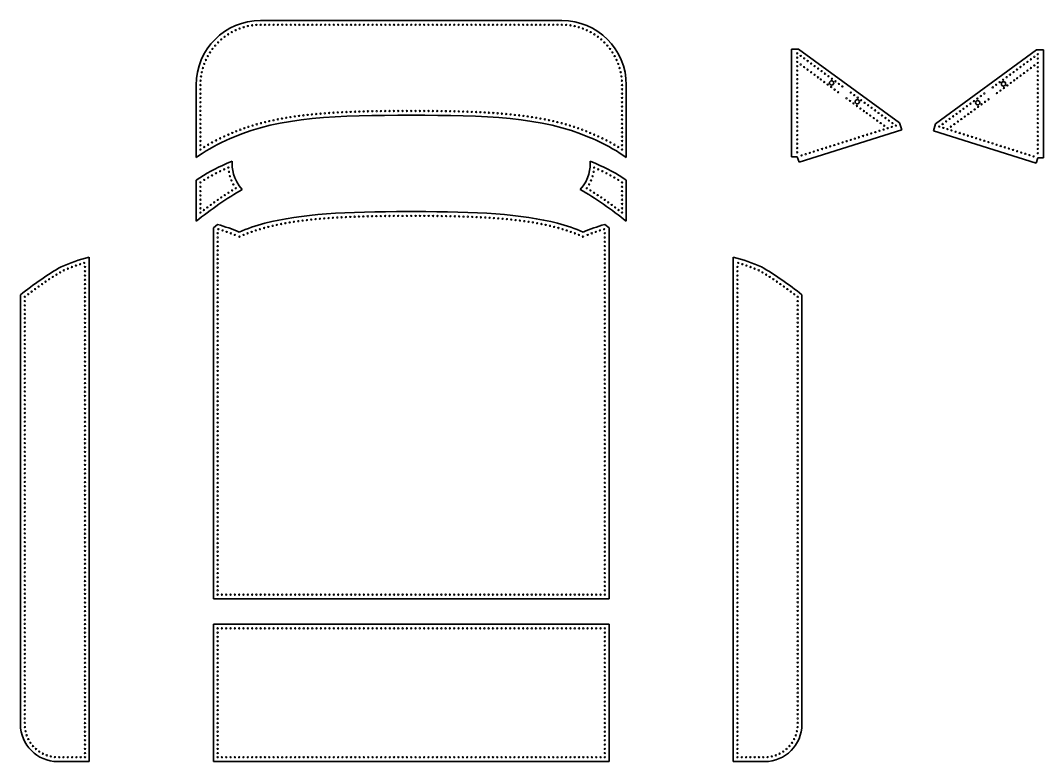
# Model space of a CAD drawing. Header units: millimetres. Extents: x -393 to 1364, y -261 to 861.
# Drawn here: x -350 to 363, y 344 to 861 of the extents above; entities that cross this region are included whole.
import ezdxf

# ---------------------------------------------------------------- set-up
doc = ezdxf.new("R2010")
doc.units = ezdxf.units.MM
doc.header["$MEASUREMENT"] = 0
doc.layers.add('Layer 1', color=7, linetype='Continuous', lineweight=0)

msp = doc.modelspace()

# ---------------------------------------------------------------- hatches: boundary and pattern name
at = {"layer": 'Layer 1', "true_color": 0x2e3192, "transparency": 33554687}
h = msp.add_hatch(color=177, dxfattribs=at)
h.dxf.hatch_style = 2
edge = h.paths.add_edge_path()
edge.add_arc((191.37, 837.85), 0.5, 0, 360)
h = msp.add_hatch(color=177, dxfattribs=at)
h.dxf.hatch_style = 2
edge = h.paths.add_edge_path()
edge.add_arc((359.13, 837.2), 0.5, 0, 360)
h = msp.add_hatch(color=177, dxfattribs=at)
h.dxf.hatch_style = 2
edge = h.paths.add_edge_path()
edge.add_arc((260.15, 787.47), 0.5, 0, 360)
h = msp.add_hatch(color=177, dxfattribs=at)
h.dxf.hatch_style = 2
edge = h.paths.add_edge_path()
edge.add_arc((290.36, 786.81), 0.5, 0, 360)
at = {"layer": 'Layer 1', "true_color": 0x00aeef, "transparency": 33554687}
h = msp.add_hatch(color=140, dxfattribs=at)
h.dxf.hatch_style = 2
edge = h.paths.add_edge_path()
edge.add_arc((-205.35, 781.17), 0.5, 0, 360)
h = msp.add_hatch(color=140, dxfattribs=at)
h.dxf.hatch_style = 2
edge = h.paths.add_edge_path()
edge.add_arc((49.73, 781.17), 0.5, 0, 360)
at = {"layer": 'Layer 1', "true_color": 0x00a651, "transparency": 33554687}
h = msp.add_hatch(color=114, dxfattribs=at)
h.dxf.hatch_style = 2
edge = h.paths.add_edge_path()
edge.add_arc((-224.8, 770.77), 0.5, 0, 360)
h = msp.add_hatch(color=114, dxfattribs=at)
h.dxf.hatch_style = 2
edge = h.paths.add_edge_path()
edge.add_arc((69.18, 770.77), 0.5, 0, 360)
at = {"layer": 'Layer 1', "true_color": 0xed1c24, "transparency": 33554687}
h = msp.add_hatch(color=240, dxfattribs=at)
h.dxf.hatch_style = 2
edge = h.paths.add_edge_path()
edge.add_arc((191.37, 768.85), 0.5, 0, 360)
h = msp.add_hatch(color=240, dxfattribs=at)
h.dxf.hatch_style = 2
edge = h.paths.add_edge_path()
edge.add_arc((194.36, 766.65), 0.5, 0, 360)
h = msp.add_hatch(color=240, dxfattribs=at)
h.dxf.hatch_style = 2
edge = h.paths.add_edge_path()
edge.add_arc((356.14, 766), 0.5, 0, 360)
h = msp.add_hatch(color=240, dxfattribs=at)
h.dxf.hatch_style = 2
edge = h.paths.add_edge_path()
edge.add_arc((359.13, 768.2), 0.5, 0, 360)
at = {"layer": 'Layer 1', "true_color": 0x00aeef, "transparency": 33554687}
h = msp.add_hatch(color=140, dxfattribs=at)
h.dxf.hatch_style = 2
edge = h.paths.add_edge_path()
edge.add_arc((-205.35, 758.21), 0.5, 0, 360)
h = msp.add_hatch(color=140, dxfattribs=at)
h.dxf.hatch_style = 2
edge = h.paths.add_edge_path()
edge.add_arc((49.73, 758.21), 0.5, 0, 360)
at = {"layer": 'Layer 1', "true_color": 0x00a651, "transparency": 33554687}
h = msp.add_hatch(color=114, dxfattribs=at)
h.dxf.hatch_style = 2
edge = h.paths.add_edge_path()
edge.add_arc((-224.8, 747.82), 0.5, 0, 360)
at = {"layer": 'Layer 1', "true_color": 0x00aeef, "transparency": 33554687}
h = msp.add_hatch(color=140, dxfattribs=at)
h.dxf.hatch_style = 2
edge = h.paths.add_edge_path()
edge.add_arc((-200.19, 743.81), 0.5, 0, 360)
h = msp.add_hatch(color=140, dxfattribs=at)
h.dxf.hatch_style = 2
edge = h.paths.add_edge_path()
edge.add_arc((44.57, 743.81), 0.5, 0, 360)
at = {"layer": 'Layer 1', "true_color": 0x00a651, "transparency": 33554687}
h = msp.add_hatch(color=114, dxfattribs=at)
h.dxf.hatch_style = 2
edge = h.paths.add_edge_path()
edge.add_arc((69.18, 747.82), 0.5, 0, 360)
h = msp.add_hatch(color=114, dxfattribs=at)
h.dxf.hatch_style = 2
edge = h.paths.add_edge_path()
edge.add_arc((-224.8, 726.82), 0.5, 0, 360)
h = msp.add_hatch(color=114, dxfattribs=at)
h.dxf.hatch_style = 2
edge = h.paths.add_edge_path()
edge.add_arc((69.18, 726.82), 0.5, 0, 360)
at = {"layer": 'Layer 1', "true_color": 0xed1c24, "transparency": 33554687}
h = msp.add_hatch(color=240, dxfattribs=at)
h.dxf.hatch_style = 2
edge = h.paths.add_edge_path()
edge.add_arc((-212.31, 715.26), 0.5, 0, 360)
h = msp.add_hatch(color=240, dxfattribs=at)
h.dxf.hatch_style = 2
edge = h.paths.add_edge_path()
edge.add_arc((-183.31, 715.26), 0.5, 0, 360)
h = msp.add_hatch(color=240, dxfattribs=at)
h.dxf.hatch_style = 2
edge = h.paths.add_edge_path()
edge.add_arc((27.69, 715.26), 0.5, 0, 360)
h = msp.add_hatch(color=240, dxfattribs=at)
h.dxf.hatch_style = 2
edge = h.paths.add_edge_path()
edge.add_arc((56.69, 715.26), 0.5, 0, 360)
h = msp.add_hatch(color=240, dxfattribs=at)
h.dxf.hatch_style = 2
edge = h.paths.add_edge_path()
edge.add_arc((-305.81, 691.76), 0.5, 0, 360)
h = msp.add_hatch(color=240, dxfattribs=at)
h.dxf.hatch_style = 2
edge = h.paths.add_edge_path()
edge.add_arc((150.19, 691.76), 0.5, 0, 360)
at = {"layer": 'Layer 1', "true_color": 0x00aeef, "transparency": 33554687}
h = msp.add_hatch(color=140, dxfattribs=at)
h.dxf.hatch_style = 2
edge = h.paths.add_edge_path()
edge.add_arc((-322.69, 685.11), 0.5, 0, 360)
h = msp.add_hatch(color=140, dxfattribs=at)
h.dxf.hatch_style = 2
edge = h.paths.add_edge_path()
edge.add_arc((167.07, 685.11), 0.5, 0, 360)
at = {"layer": 'Layer 1', "true_color": 0x00a651, "transparency": 33554687}
h = msp.add_hatch(color=114, dxfattribs=at)
h.dxf.hatch_style = 2
edge = h.paths.add_edge_path()
edge.add_arc((-347.31, 668.11), 0.5, 0, 360)
h = msp.add_hatch(color=114, dxfattribs=at)
h.dxf.hatch_style = 2
edge = h.paths.add_edge_path()
edge.add_arc((191.68, 668.11), 0.5, 0, 360)
at = {"layer": 'Layer 1', "true_color": 0xed1c24, "transparency": 33554687}
h = msp.add_hatch(color=240, dxfattribs=at)
h.dxf.hatch_style = 2
edge = h.paths.add_edge_path()
edge.add_arc((-212.81, 460.46), 0.5, 0, 360)
h = msp.add_hatch(color=240, dxfattribs=at)
h.dxf.hatch_style = 2
edge = h.paths.add_edge_path()
edge.add_arc((-212.81, 460.46), 0.5, 0, 360)
h = msp.add_hatch(color=240, dxfattribs=at)
h.dxf.hatch_style = 2
edge = h.paths.add_edge_path()
edge.add_arc((-182.81, 460.46), 0.5, 0, 360)
h = msp.add_hatch(color=240, dxfattribs=at)
h.dxf.hatch_style = 2
edge = h.paths.add_edge_path()
edge.add_arc((27.19, 460.46), 0.5, 0, 360)
h = msp.add_hatch(color=240, dxfattribs=at)
h.dxf.hatch_style = 2
edge = h.paths.add_edge_path()
edge.add_arc((57.19, 460.46), 0.5, 0, 360)
h = msp.add_hatch(color=240, dxfattribs=at)
h.dxf.hatch_style = 2
edge = h.paths.add_edge_path()
edge.add_arc((57.19, 460.46), 0.5, 0, 360)
h = msp.add_hatch(color=240, dxfattribs=at)
h.dxf.hatch_style = 2
edge = h.paths.add_edge_path()
edge.add_arc((-305.31, 436.96), 0.5, 0, 360)
h = msp.add_hatch(color=240, dxfattribs=at)
h.dxf.hatch_style = 2
edge = h.paths.add_edge_path()
edge.add_arc((-212.81, 436.96), 0.5, 0, 360)
h = msp.add_hatch(color=240, dxfattribs=at)
h.dxf.hatch_style = 2
edge = h.paths.add_edge_path()
edge.add_arc((-182.81, 436.96), 0.5, 0, 360)
h = msp.add_hatch(color=240, dxfattribs=at)
h.dxf.hatch_style = 2
edge = h.paths.add_edge_path()
edge.add_arc((27.19, 436.96), 0.5, 0, 360)
h = msp.add_hatch(color=240, dxfattribs=at)
h.dxf.hatch_style = 2
edge = h.paths.add_edge_path()
edge.add_arc((57.19, 436.96), 0.5, 0, 360)
h = msp.add_hatch(color=240, dxfattribs=at)
h.dxf.hatch_style = 2
edge = h.paths.add_edge_path()
edge.add_arc((149.69, 436.96), 0.5, 0, 360)
h = msp.add_hatch(color=240, dxfattribs=at)
h.dxf.hatch_style = 2
edge = h.paths.add_edge_path()
edge.add_arc((-305.31, 347.11), 0.5, 0, 360)
h = msp.add_hatch(color=240, dxfattribs=at)
h.dxf.hatch_style = 2
edge = h.paths.add_edge_path()
edge.add_arc((-212.81, 347.11), 0.5, 0, 360)
h = msp.add_hatch(color=240, dxfattribs=at)
h.dxf.hatch_style = 2
edge = h.paths.add_edge_path()
edge.add_arc((-182.81, 347.11), 0.5, 0, 360)
h = msp.add_hatch(color=240, dxfattribs=at)
h.dxf.hatch_style = 2
edge = h.paths.add_edge_path()
edge.add_arc((27.19, 347.11), 0.5, 0, 360)
h = msp.add_hatch(color=240, dxfattribs=at)
h.dxf.hatch_style = 2
edge = h.paths.add_edge_path()
edge.add_arc((57.19, 347.11), 0.5, 0, 360)
h = msp.add_hatch(color=240, dxfattribs=at)
h.dxf.hatch_style = 2
edge = h.paths.add_edge_path()
edge.add_arc((149.69, 347.11), 0.5, 0, 360)

# ---------------------------------------------------------------- linework, layer by layer
at = {"layer": 'Layer 1', "color": 250, "lineweight": 35, "true_color": 0x231f20}
for p, q in [((187.37, 840.85), (187.37, 765.75)), ((192.35, 840.85), (187.37, 840.85)), ((192.35, 840.85), (262.71, 789.31)), ((358.15, 840.2), (287.79, 788.65)), ((358.15, 840.2), (363.13, 840.2)), ((363.13, 840.2), (363.13, 765.09)), ((-227.81, 765.27), (-227.81, 815.77)), ((72.19, 815.77), (72.19, 765.27)), ((262.71, 789.31), (264.21, 784.56)), ((287.79, 788.65), (286.29, 783.9)), ((264.21, 784.56), (192.61, 761.9)), ((286.29, 783.9), (357.9, 761.25)), ((191.37, 765.75), (187.37, 765.75)), ((191.4, 765.72), (192.61, 761.9)), ((359.1, 765.06), (357.9, 761.25)), ((359.13, 765.09), (363.13, 765.09)), ((-227.81, 720.89), (-227.81, 749.51)), ((72.19, 720.89), (72.19, 749.51)), ((-212.81, 718.54), (-215.81, 716.31)), ((-215.81, 457.46), (-215.81, 716.31)), ((57.19, 718.54), (60.19, 716.31)), ((60.19, 457.46), (60.19, 716.31)), ((-302.31, 344.12), (-302.31, 695.86)), ((146.69, 344.12), (146.69, 695.86)), ((-350.31, 429.62), (-350.31, 669.6)), ((194.69, 429.62), (194.69, 669.6)), ((-215.81, 457.46), (-77.81, 457.46)), ((60.19, 457.46), (-77.81, 457.46)), ((-215.81, 439.96), (-77.81, 439.96)), ((-215.81, 439.96), (-215.81, 344.12)), ((60.19, 439.96), (-77.81, 439.96)), ((60.19, 439.96), (60.19, 344.12)), ((-215.81, 344.12), (60.19, 344.12))]:
    msp.add_line(p, q, dxfattribs=at)
at = {"layer": 'Layer 1', "color": 114, "lineweight": 9, "true_color": 0x00a651}
for centre in [(-194.65, 856.07), (-191.75, 856.81), (-188.8, 857.35), (-185.82, 857.66), (-182.81, 857.77), (27.19, 857.77), (30.2, 857.66), (33.18, 857.35), (36.13, 856.81), (39.03, 856.07), (-207.97, 849.39), (-205.51, 851.1), (-202.94, 852.63), (-200.26, 853.98), (-197.5, 855.12), (41.88, 855.12), (44.64, 853.98), (47.31, 852.63), (49.89, 851.1), (52.35, 849.39), (-214.53, 843.26), (-212.49, 845.45), (-210.3, 847.51), (54.68, 847.51), (56.87, 845.45), (58.91, 843.26), (-219.67, 835.9), (-218.13, 838.48), (-216.43, 840.93), (60.8, 840.93), (62.51, 838.48), (64.05, 835.9), (-223.11, 827.61), (-222.17, 830.46), (-221.01, 833.21), (65.39, 833.21), (66.55, 830.46), (67.49, 827.61), (-224.39, 821.75), (-223.86, 824.7), (68.23, 824.7), (68.77, 821.75), (-224.81, 815.77), (-224.71, 818.77), (69.09, 818.77), (69.19, 815.77)]:
    msp.add_circle(centre, 0.5, dxfattribs=at)
at = {"layer": 'Layer 1', "color": 250, "lineweight": 9, "true_color": 0x231f20}
for centre in [(-179.81, 857.77), (-176.81, 857.77), (-173.81, 857.77), (-170.81, 857.77), (-167.81, 857.77), (-164.81, 857.77), (-161.81, 857.77), (-158.81, 857.77), (-155.81, 857.77), (-152.81, 857.77), (-149.81, 857.77), (-146.81, 857.77), (-143.81, 857.77), (-140.81, 857.77), (-137.81, 857.77), (-134.81, 857.77), (-131.81, 857.77), (-128.81, 857.77), (-125.81, 857.77), (-122.81, 857.77), (-119.81, 857.77), (-116.81, 857.77), (-113.81, 857.77), (-110.81, 857.77), (-107.81, 857.77), (-104.81, 857.77), (-101.81, 857.77), (-98.81, 857.77), (-95.81, 857.77), (-92.81, 857.77), (-89.81, 857.77), (-86.81, 857.77), (-83.81, 857.77), (-80.81, 857.77), (-77.81, 857.77), (-74.81, 857.77), (-71.81, 857.77), (-68.81, 857.77), (-65.81, 857.77), (-62.81, 857.77), (-59.81, 857.77), (-56.81, 857.77), (-53.81, 857.77), (-50.81, 857.77), (-47.81, 857.77), (-44.81, 857.77), (-41.81, 857.77), (-38.81, 857.77), (-35.81, 857.77), (-32.81, 857.77), (-29.81, 857.77), (-26.81, 857.77), (-23.81, 857.77), (-20.81, 857.77), (-17.81, 857.77), (-14.81, 857.77), (-11.81, 857.77), (-8.81, 857.77), (-5.81, 857.77), (-2.81, 857.77), (0.19, 857.77), (3.19, 857.77), (6.19, 857.77), (9.19, 857.77), (12.19, 857.77), (15.19, 857.77), (18.19, 857.77), (21.19, 857.77), (24.19, 857.77), (191.37, 837.85), (191.37, 837.85), (191.37, 834.85), (193.79, 836.08), (196.21, 834.3), (356.71, 835.42), (359.13, 837.2), (359.13, 837.2), (191.37, 831.85), (191.37, 831.85), (191.37, 828.85), (193.78, 830.07), (196.19, 828.28), (198.63, 832.53), (201.05, 830.76), (203.47, 828.98), (205.89, 827.21), (347.03, 828.33), (349.45, 830.1), (351.87, 831.88), (354.29, 833.65), (354.31, 827.62), (356.72, 829.41), (359.13, 834.2), (359.13, 831.2), (359.13, 831.2), (359.13, 828.2), (191.37, 825.85), (191.37, 822.85), (198.6, 826.49), (201.01, 824.71), (203.42, 822.92), (205.83, 821.14), (208.31, 825.44), (342.19, 824.78), (344.61, 826.56), (344.67, 820.48), (347.08, 822.27), (349.49, 824.05), (351.9, 825.84), (359.13, 825.2), (359.13, 822.2), (191.37, 819.85), (191.37, 816.85), (191.37, 813.85), (359.13, 819.2), (359.13, 816.2), (359.13, 813.2), (-224.81, 812.77), (-224.81, 809.77), (-224.81, 806.77), (69.19, 812.77), (69.19, 809.77), (69.19, 806.77), (191.37, 810.85), (191.37, 807.85), (359.13, 810.2), (359.13, 807.2), (-224.81, 803.77), (-224.81, 800.77), (69.19, 803.77), (69.19, 800.77), (191.37, 804.85), (191.37, 801.85), (191.37, 798.85), (243.2, 799.87), (307.3, 799.22), (359.13, 804.2), (359.13, 801.2), (-224.81, 797.77), (-224.81, 794.77), (-224.81, 791.77), (-170.91, 791.85), (-167.95, 792.41), (-164.98, 792.92), (-162.01, 793.39), (-159.02, 793.84), (-156.04, 794.25), (-153.05, 794.62), (-150.06, 794.96), (-147.07, 795.27), (-144.06, 795.56), (-141.06, 795.82), (-138.06, 796.06), (-135.05, 796.28), (-132.05, 796.47), (-129.03, 796.65), (-126.03, 796.8), (-123.02, 796.94), (-120.01, 797.06), (-117.01, 797.18), (-113.99, 797.27), (-110.98, 797.35), (-107.96, 797.43), (-104.95, 797.49), (-101.94, 797.54), (-98.93, 797.58), (-95.92, 797.62), (-92.9, 797.64), (-89.89, 797.66), (-86.88, 797.67), (-83.86, 797.68), (-80.85, 797.68), (-77.81, 797.68), (-77.81, 797.68), (-74.77, 797.68), (-71.76, 797.68), (-68.74, 797.67), (-65.73, 797.66), (-62.72, 797.64), (-59.71, 797.62), (-56.69, 797.58), (-53.68, 797.54), (-50.68, 797.49), (-47.66, 797.43), (-44.64, 797.35), (-41.64, 797.27), (-38.62, 797.18), (-35.61, 797.06), (-32.6, 796.94), (-29.59, 796.8), (-26.59, 796.65), (-23.58, 796.47), (-20.57, 796.28), (-17.56, 796.06), (-14.56, 795.82), (-11.56, 795.56), (-8.56, 795.27), (-5.56, 794.96), (-2.57, 794.62), (0.41, 794.25), (3.4, 793.84), (6.38, 793.39), (9.36, 792.92), (12.32, 792.41), (15.28, 791.85), (69.19, 797.77), (69.19, 794.77), (69.19, 791.77), (191.37, 795.85), (191.37, 792.85), (239.85, 796.21), (242.28, 794.45), (244.71, 792.7), (245.62, 798.1), (248.04, 796.33), (250.46, 794.56), (252.88, 792.78), (297.62, 792.13), (300.04, 793.9), (302.46, 795.67), (304.88, 797.45), (305.8, 792.04), (308.23, 793.8), (310.66, 795.56), (359.13, 798.2), (359.13, 795.2), (359.13, 792.2), (-224.81, 788.77), (-224.81, 785.77), (-197.01, 784.62), (-194.18, 785.64), (-191.32, 786.61), (-188.45, 787.52), (-185.56, 788.37), (-182.65, 789.17), (-179.74, 789.91), (-176.8, 790.61), (-173.86, 791.25), (18.24, 791.25), (21.18, 790.61), (24.11, 789.91), (27.03, 789.17), (29.94, 788.37), (32.83, 787.52), (35.7, 786.61), (38.55, 785.64), (41.39, 784.62), (69.19, 788.77), (69.19, 785.77), (191.37, 789.85), (191.37, 786.85), (247.14, 790.94), (249.57, 789.18), (251.56, 784.75), (252, 787.42), (254.43, 785.66), (254.43, 785.66), (255.31, 791.01), (257.29, 786.56), (257.73, 789.24), (260.15, 787.47), (260.15, 787.47), (290.36, 786.81), (290.36, 786.81), (292.78, 788.58), (293.22, 785.91), (295.2, 790.36), (296.08, 785), (296.08, 785), (298.51, 786.76), (300.94, 788.52), (303.37, 790.28), (359.13, 789.2), (359.13, 786.2), (-224.81, 782.77), (-224.81, 779.77), (-213.92, 777.19), (-211.1, 778.59), (-208.24, 779.9), (-205.35, 781.17), (-202.59, 782.39), (-199.82, 783.54), (44.2, 783.54), (46.97, 782.39), (49.73, 781.17), (52.62, 779.9), (55.48, 778.59), (58.3, 777.19), (69.19, 782.77), (69.19, 779.77), (191.37, 783.85), (191.37, 780.85), (191.37, 777.85), (228.68, 777.51), (231.54, 778.42), (234.4, 779.32), (237.26, 780.23), (240.12, 781.13), (242.98, 782.04), (245.84, 782.94), (248.7, 783.85), (298.94, 784.1), (301.8, 783.19), (304.66, 782.29), (307.52, 781.38), (310.38, 780.48), (313.24, 779.57), (316.1, 778.67), (318.96, 777.76), (359.13, 783.2), (359.13, 780.2), (359.13, 777.2), (-224.81, 776.77), (-224.8, 773.77), (-224.8, 770.77), (-222.15, 772.55), (-219.45, 774.17), (-216.71, 775.71), (61.08, 775.71), (63.83, 774.17), (66.53, 772.55), (69.18, 773.77), (69.18, 770.77), (69.19, 776.77), (191.37, 774.85), (191.37, 771.85), (205.8, 770.27), (208.66, 771.18), (211.52, 772.08), (214.38, 772.99), (217.24, 773.89), (220.1, 774.8), (222.96, 775.7), (225.82, 776.61), (321.82, 776.86), (324.68, 775.95), (327.54, 775.05), (330.4, 774.14), (333.26, 773.24), (336.12, 772.33), (338.98, 771.43), (341.84, 770.52), (359.13, 774.2), (359.13, 771.2), (191.37, 768.85), (194.36, 766.65), (197.22, 767.56), (200.08, 768.46), (202.94, 769.37), (344.7, 769.62), (347.56, 768.71), (350.42, 767.81), (353.28, 766.9), (356.14, 766), (359.13, 768.2), (-208.24, 756.95), (-205.35, 758.21), (49.73, 758.21), (52.62, 756.95), (-222.15, 749.6), (-219.45, 751.21), (-216.71, 752.76), (-213.92, 754.24), (-211.1, 755.63), (-204.97, 755.24), (-204.26, 752.21), (-203.21, 749.28), (47.58, 749.28), (48.64, 752.21), (49.35, 755.24), (55.48, 755.63), (58.3, 754.24), (61.08, 752.76), (63.83, 751.21), (66.53, 749.6), (-224.8, 747.82), (-224.8, 744.82), (-224.8, 741.82), (-202.76, 742.27), (-201.86, 746.46), (-200.19, 743.81), (44.57, 743.81), (46.24, 746.46), (47.13, 742.27), (69.18, 747.82), (69.18, 744.82), (69.18, 741.82), (-224.8, 738.82), (-224.8, 735.82), (-212.74, 735.67), (-210.28, 737.37), (-207.81, 739.04), (-205.29, 740.67), (49.67, 740.67), (52.18, 739.04), (54.66, 737.37), (57.12, 735.67), (69.18, 738.82), (69.18, 735.82), (-224.8, 732.82), (-224.8, 729.82), (-222.42, 728.62), (-220.02, 730.42), (-217.61, 732.2), (-215.18, 733.95), (59.56, 733.95), (61.98, 732.2), (64.4, 730.42), (66.8, 728.62), (69.18, 732.82), (69.18, 729.82), (-224.8, 726.82), (-159.61, 720.4), (-156.6, 720.85), (-153.6, 721.24), (-150.59, 721.61), (-147.56, 721.94), (-144.54, 722.25), (-141.53, 722.53), (-138.5, 722.78), (-135.48, 723), (-132.45, 723.21), (-129.41, 723.4), (-126.38, 723.55), (-123.35, 723.71), (-120.31, 723.85), (-117.28, 723.96), (-114.26, 724.07), (-111.22, 724.16), (-108.18, 724.23), (-105.15, 724.3), (-102.12, 724.36), (-99.08, 724.41), (-96.05, 724.45), (-93.01, 724.47), (-89.98, 724.5), (-86.94, 724.51), (-83.9, 724.53), (-80.87, 724.52), (-77.79, 724.52), (-74.75, 724.52), (-71.72, 724.53), (-68.68, 724.51), (-65.64, 724.5), (-62.61, 724.47), (-59.57, 724.45), (-56.54, 724.41), (-53.51, 724.36), (-50.47, 724.3), (-47.44, 724.23), (-44.4, 724.16), (-41.36, 724.07), (-38.34, 723.96), (-35.31, 723.85), (-32.27, 723.71), (-29.24, 723.55), (-26.21, 723.4), (-23.18, 723.21), (-20.15, 723), (-17.12, 722.78), (-14.1, 722.53), (-11.08, 722.25), (-8.06, 721.94), (-5.03, 721.61), (-2.02, 721.24), (0.98, 720.85), (3.98, 720.4), (69.18, 726.82), (-212.31, 715.26), (-209.4, 714.36), (-206.53, 713.4), (-189.1, 713.4), (-186.22, 714.36), (-183.31, 715.26), (-180.4, 716.09), (-177.47, 716.86), (-174.51, 717.59), (-171.56, 718.24), (-168.58, 718.86), (-165.6, 719.41), (-162.61, 719.93), (6.99, 719.93), (9.98, 719.41), (12.96, 718.86), (15.93, 718.24), (18.89, 717.59), (21.84, 716.86), (24.78, 716.09), (27.69, 715.26), (30.59, 714.36), (33.47, 713.4), (50.9, 713.4), (53.78, 714.36), (56.69, 715.26), (-212.8, 712.46), (-212.8, 709.46), (-212.8, 706.46), (-203.67, 712.37), (-200.85, 711.26), (-197.6, 710.07), (-194.77, 711.26), (-191.95, 712.37), (36.33, 712.37), (39.15, 711.26), (41.97, 710.07), (45.23, 711.26), (48.05, 712.37), (57.18, 712.46), (57.18, 709.46), (57.18, 706.46), (-212.8, 703.46), (-212.8, 700.46), (57.18, 703.46), (57.18, 700.46), (-305.81, 691.76), (-212.8, 697.46), (-212.8, 694.46), (57.18, 697.46), (57.18, 694.46), (150.19, 691.76), (-322.69, 685.11), (-320.1, 686.57), (-317.27, 687.76), (-314.45, 688.87), (-311.6, 689.9), (-308.72, 690.86), (-305.31, 688.96), (-305.31, 685.96), (-212.8, 691.46), (-212.8, 688.46), (-212.8, 685.46), (57.18, 691.46), (57.18, 688.46), (57.18, 685.46), (149.68, 688.96), (149.68, 685.96), (153.09, 690.86), (155.97, 689.9), (158.83, 688.87), (161.65, 687.76), (164.48, 686.57), (167.07, 685.11), (-332.78, 678.67), (-330.31, 680.34), (-327.79, 681.97), (-325.26, 683.57), (-305.31, 682.96), (-305.31, 679.96), (-212.8, 682.46), (-212.8, 679.46), (57.18, 682.46), (57.18, 679.46), (149.68, 682.96), (149.68, 679.96), (169.63, 683.57), (172.17, 681.97), (174.69, 680.34), (177.16, 678.67), (-342.52, 671.72), (-340.11, 673.5), (-337.68, 675.25), (-335.24, 676.97), (-305.31, 676.96), (-305.31, 673.96), (-305.31, 670.96), (-212.8, 676.46), (-212.8, 673.46), (-212.8, 670.46), (57.18, 676.46), (57.18, 673.46), (57.18, 670.46), (149.68, 676.96), (149.68, 673.96), (149.68, 670.96), (179.62, 676.97), (182.06, 675.25), (184.49, 673.5), (186.9, 671.72), (-347.31, 668.11), (-347.31, 665.11), (-344.92, 669.92), (-305.31, 667.96), (-305.31, 664.96), (-212.8, 667.46), (-212.81, 664.46), (57.18, 667.46), (57.18, 664.46), (149.68, 667.96), (149.68, 664.96), (189.3, 669.92), (191.68, 668.11), (191.68, 665.11), (-347.31, 662.11), (-347.31, 659.11), (-347.31, 656.11), (-305.31, 661.96), (-305.31, 658.96), (-305.31, 655.96), (-212.81, 661.46), (-212.81, 658.46), (57.18, 661.46), (57.18, 658.46), (149.68, 661.96), (149.68, 658.96), (149.68, 655.96), (191.68, 662.11), (191.68, 659.11), (191.68, 656.11), (-347.31, 653.11), (-347.31, 650.11), (-305.31, 652.96), (-305.31, 649.96), (-212.81, 652.46), (-212.81, 649.46), (-212.81, 655.46), (57.18, 655.46), (57.18, 652.46), (57.18, 649.46), (149.68, 652.96), (149.68, 649.96), (191.68, 653.11), (191.68, 650.11), (-347.31, 647.11), (-347.31, 644.11), (-305.31, 646.96), (-305.31, 643.96), (-212.81, 646.46), (-212.81, 643.46), (57.18, 646.46), (57.18, 643.46), (149.68, 646.96), (149.68, 643.96), (191.68, 647.11), (191.68, 644.11), (-347.31, 641.11), (-347.31, 638.11), (-347.31, 635.11), (-305.31, 640.96), (-305.31, 637.96), (-305.31, 634.96), (-212.81, 640.46), (-212.81, 637.46), (57.18, 640.46), (57.18, 637.46), (149.68, 640.96), (149.68, 637.96), (149.68, 634.96), (191.68, 641.11), (191.68, 638.11), (191.68, 635.11), (-347.31, 632.11), (-347.31, 629.11), (-305.31, 631.96), (-305.31, 628.96), (-212.81, 634.46), (-212.81, 631.46), (-212.81, 628.46), (57.18, 634.46), (57.18, 631.46), (57.18, 628.46), (149.68, 631.96), (149.68, 628.96), (191.68, 632.11), (191.68, 629.11), (-347.31, 626.11), (-347.31, 623.11), (-305.31, 625.96), (-305.31, 622.96), (-212.81, 625.46), (-212.81, 622.46), (57.18, 625.46), (57.18, 622.46), (149.69, 625.96), (149.69, 622.96), (191.68, 626.11), (191.68, 623.11), (-347.31, 620.11), (-347.31, 617.11), (-347.31, 614.11), (-305.31, 619.96), (-305.31, 616.96), (-305.31, 613.96), (-212.81, 619.46), (-212.81, 616.46), (-212.81, 613.46), (57.18, 619.46), (57.18, 616.46), (57.18, 613.46), (149.69, 619.96), (149.69, 616.96), (149.69, 613.96), (191.68, 620.11), (191.68, 617.11), (191.68, 614.11), (-347.31, 611.11), (-347.31, 608.11), (-305.31, 610.96), (-305.31, 607.96), (-212.81, 610.46), (-212.81, 607.46), (57.18, 610.46), (57.18, 607.46), (149.69, 610.96), (149.69, 607.96), (191.68, 611.11), (191.68, 608.11), (-347.31, 605.11), (-347.31, 602.11), (-347.31, 599.11), (-305.31, 604.96), (-305.31, 601.96), (-305.31, 598.96), (-212.81, 604.46), (-212.81, 601.46), (57.18, 604.46), (57.18, 601.46), (149.69, 604.96), (149.69, 601.96), (149.69, 598.96), (191.69, 605.11), (191.69, 602.11), (191.69, 599.11), (-347.31, 596.11), (-347.31, 593.11), (-305.31, 595.96), (-305.31, 592.96), (-212.81, 598.46), (-212.81, 595.46), (-212.81, 592.46), (57.18, 598.46), (57.18, 595.46), (57.18, 592.46), (149.69, 595.96), (149.69, 592.96), (191.69, 596.11), (191.69, 593.11), (-347.31, 590.11), (-347.31, 587.11), (-305.31, 589.96), (-305.31, 586.96), (-212.81, 589.46), (-212.81, 586.46), (57.18, 589.46), (57.18, 586.46), (149.69, 589.96), (149.69, 586.96), (191.69, 590.11), (191.69, 587.11), (-347.31, 584.11), (-347.31, 581.11), (-347.31, 578.11), (-305.31, 583.96), (-305.31, 580.96), (-305.31, 577.96), (-212.81, 583.46), (-212.81, 580.46), (-212.81, 577.46), (57.18, 583.46), (57.18, 580.46), (57.18, 577.46), (149.69, 583.96), (149.69, 580.96), (149.69, 577.96), (191.69, 584.11), (191.69, 581.11), (191.69, 578.11), (-347.31, 575.11), (-347.31, 572.11), (-305.31, 574.96), (-305.31, 571.96), (-212.81, 574.46), (-212.81, 571.46), (57.18, 574.46), (57.18, 571.46), (149.69, 574.96), (149.69, 571.96), (191.69, 575.11), (191.69, 572.11), (-347.31, 569.11), (-347.31, 566.11), (-305.31, 568.96), (-305.31, 565.96), (-212.81, 568.46), (-212.81, 565.46), (57.18, 568.46), (57.19, 565.46), (149.69, 568.96), (149.69, 565.96), (191.69, 569.11), (191.69, 566.11), (-347.31, 563.11), (-347.31, 560.11), (-347.31, 557.11), (-305.31, 562.96), (-305.31, 559.96), (-305.31, 556.96), (-212.81, 562.46), (-212.81, 559.46), (-212.81, 556.46), (57.19, 562.46), (57.19, 559.46), (57.19, 556.46), (149.69, 562.96), (149.69, 559.96), (149.69, 556.96), (191.69, 563.11), (191.69, 560.11), (191.69, 557.11), (-347.31, 554.11), (-347.31, 551.11), (-305.31, 553.96), (-305.31, 550.96), (-212.81, 553.46), (-212.81, 550.46), (57.19, 553.46), (57.19, 550.46), (149.69, 553.96), (149.69, 550.96), (191.69, 554.11), (191.69, 551.11), (-347.31, 548.11), (-347.31, 545.11), (-347.31, 542.11), (-305.31, 547.96), (-305.31, 544.96), (-305.31, 541.96), (-212.81, 547.46), (-212.81, 544.46), (57.19, 547.46), (57.19, 544.46), (149.69, 547.96), (149.69, 544.96), (149.69, 541.96), (191.69, 548.11), (191.69, 545.11), (191.69, 542.11), (-347.31, 539.11), (-347.31, 536.11), (-305.31, 538.96), (-305.31, 535.96), (-212.81, 541.46), (-212.81, 538.46), (-212.81, 535.46), (57.19, 541.46), (57.19, 538.46), (57.19, 535.46), (149.69, 538.96), (149.69, 535.96), (191.69, 539.11), (191.69, 536.11), (-347.31, 533.11), (-347.31, 530.11), (-305.31, 532.96), (-305.31, 529.96), (-212.81, 532.46), (-212.81, 529.46), (57.19, 532.46), (57.19, 529.46), (149.69, 532.96), (149.69, 529.96), (191.69, 533.11), (191.69, 530.11), (-347.31, 527.11), (-347.31, 524.11), (-347.31, 521.11), (-305.31, 526.96), (-305.31, 523.96), (-305.31, 520.96), (-212.81, 526.46), (-212.81, 523.46), (-212.81, 520.46), (57.19, 526.46), (57.19, 523.46), (57.19, 520.46), (149.69, 526.96), (149.69, 523.96), (149.69, 520.96), (191.69, 527.11), (191.69, 524.11), (191.69, 521.11), (-347.31, 518.12), (-347.31, 515.12), (-305.31, 517.96), (-305.31, 514.96), (-212.81, 517.46), (-212.81, 514.46), (57.19, 517.46), (57.19, 514.46), (149.69, 517.96), (149.69, 514.96), (191.69, 518.12), (191.69, 515.12), (-347.31, 512.12), (-347.31, 509.12), (-347.31, 506.12), (-305.31, 511.96), (-305.31, 508.96), (-212.81, 511.46), (-212.81, 508.46), (57.19, 511.46), (57.19, 508.46), (149.69, 511.96), (149.69, 508.96), (191.69, 512.12), (191.69, 509.12), (191.69, 506.12), (-347.31, 503.12), (-347.31, 500.12), (-305.31, 505.96), (-305.31, 502.96), (-305.31, 499.96), (-212.81, 505.46), (-212.81, 502.46), (-212.81, 499.46), (57.19, 505.46), (57.19, 502.46), (57.19, 499.46), (149.69, 505.96), (149.69, 502.96), (149.69, 499.96), (191.69, 503.12), (191.69, 500.12), (-347.31, 497.12), (-347.31, 494.12), (-305.31, 496.96), (-305.31, 493.96), (-212.81, 496.46), (-212.81, 493.46), (57.19, 496.46), (57.19, 493.46), (149.69, 496.96), (149.69, 493.96), (191.69, 497.12), (191.69, 494.12), (-347.31, 491.12), (-347.31, 488.12), (-347.31, 485.12), (-305.31, 490.96), (-305.31, 487.96), (-305.31, 484.96), (-212.81, 490.46), (-212.81, 487.46), (57.19, 490.46), (57.19, 487.46), (149.69, 490.96), (149.69, 487.96), (149.69, 484.96), (191.69, 491.12), (191.69, 488.12), (191.69, 485.12), (-347.31, 482.12), (-347.31, 479.12), (-305.31, 481.96), (-305.31, 478.96), (-212.81, 484.46), (-212.81, 481.46), (-212.81, 478.46), (57.19, 484.46), (57.19, 481.46), (57.19, 478.46), (149.69, 481.96), (149.69, 478.96), (191.69, 482.12), (191.69, 479.12), (-347.31, 476.12), (-347.31, 473.12), (-305.31, 475.96), (-305.31, 472.96), (-212.81, 475.46), (-212.81, 472.46), (57.19, 475.46), (57.19, 472.46), (149.69, 475.96), (149.69, 472.96), (191.69, 476.12), (191.69, 473.12), (-347.31, 470.12), (-347.31, 467.12), (-347.31, 464.12), (-305.31, 469.96), (-305.31, 466.96), (-305.31, 463.96), (-212.81, 469.46), (-212.81, 466.46), (-212.81, 463.46), (57.19, 469.46), (57.19, 466.46), (57.19, 463.46), (149.69, 469.96), (149.69, 466.96), (149.69, 463.96), (191.69, 470.12), (191.69, 467.12), (191.69, 464.12), (-347.31, 461.12), (-347.31, 458.12), (-305.31, 460.96), (-305.31, 457.96), (-212.81, 460.46), (-212.81, 460.46), (-209.81, 460.46), (-206.81, 460.46), (-203.81, 460.46), (-200.81, 460.46), (-197.81, 460.46), (-194.81, 460.46), (-191.81, 460.46), (-188.81, 460.46), (-185.81, 460.46), (-182.81, 460.46), (-179.81, 460.46), (-176.81, 460.46), (-173.81, 460.46), (-170.81, 460.46), (-167.81, 460.46), (-164.81, 460.46), (-161.81, 460.46), (-158.81, 460.46), (-155.81, 460.46), (-152.81, 460.46), (-149.81, 460.46), (-146.81, 460.46), (-143.81, 460.46), (-140.81, 460.46), (-137.81, 460.46), (-134.81, 460.46), (-131.81, 460.46), (-128.81, 460.46), (-125.81, 460.46), (-122.81, 460.46), (-119.81, 460.46), (-116.81, 460.46), (-113.81, 460.46), (-110.81, 460.46), (-107.81, 460.46), (-104.81, 460.46), (-101.81, 460.46), (-98.81, 460.46), (-95.81, 460.46), (-92.81, 460.46), (-89.81, 460.46), (-86.81, 460.46), (-83.81, 460.46), (-80.81, 460.46), (-77.81, 460.46), (-77.81, 460.46), (-74.81, 460.46), (-71.81, 460.46), (-68.81, 460.46), (-65.81, 460.46), (-62.81, 460.46), (-59.81, 460.46), (-56.81, 460.46), (-53.81, 460.46), (-50.81, 460.46), (-47.81, 460.46), (-44.81, 460.46), (-41.81, 460.46), (-38.81, 460.46), (-35.81, 460.46), (-32.81, 460.46), (-29.81, 460.46), (-26.81, 460.46), (-23.81, 460.46), (-20.81, 460.46), (-17.81, 460.46), (-14.81, 460.46), (-11.81, 460.46), (-8.81, 460.46), (-5.81, 460.46), (-2.81, 460.46), (0.19, 460.46), (3.19, 460.46), (6.19, 460.46), (9.19, 460.46), (12.19, 460.46), (15.19, 460.46), (18.19, 460.46), (21.19, 460.46), (24.19, 460.46), (27.19, 460.46), (30.19, 460.46), (33.19, 460.46), (36.19, 460.46), (39.19, 460.46), (42.19, 460.46), (45.19, 460.46), (48.19, 460.46), (51.19, 460.46), (54.19, 460.46), (57.19, 460.46), (57.19, 460.46), (149.69, 460.96), (149.69, 457.96), (191.69, 461.12), (191.69, 458.12), (-347.31, 455.12), (-347.31, 452.12), (-347.31, 449.12), (-305.31, 454.96), (-305.31, 451.96), (149.69, 454.96), (149.69, 451.96), (191.69, 455.12), (191.69, 452.12), (191.69, 449.12), (-347.31, 446.12), (-347.31, 443.12), (-305.31, 448.96), (-305.31, 445.96), (-305.31, 442.96), (149.69, 448.96), (149.69, 445.96), (149.69, 442.96), (191.69, 446.12), (191.69, 443.12), (-347.31, 440.12), (-347.31, 437.12), (-305.31, 439.96), (-305.31, 436.96), (-212.81, 436.96), (-212.81, 436.96), (-209.81, 436.96), (-206.81, 436.96), (-203.81, 436.96), (-200.81, 436.96), (-197.81, 436.96), (-194.81, 436.96), (-191.81, 436.96), (-188.81, 436.96), (-185.81, 436.96), (-182.81, 436.96), (-179.81, 436.96), (-176.81, 436.96), (-173.81, 436.96), (-170.81, 436.96), (-167.81, 436.96), (-164.81, 436.96), (-161.81, 436.96), (-158.81, 436.96), (-155.81, 436.96), (-152.81, 436.96), (-149.81, 436.96), (-146.81, 436.96), (-143.81, 436.96), (-140.81, 436.96), (-137.81, 436.96), (-134.81, 436.96), (-131.81, 436.96), (-128.81, 436.96), (-125.81, 436.96), (-122.81, 436.96), (-119.81, 436.96), (-116.81, 436.96), (-113.81, 436.96), (-110.81, 436.96), (-107.81, 436.96), (-104.81, 436.96), (-101.81, 436.96), (-98.81, 436.96), (-95.81, 436.96), (-92.81, 436.96), (-89.81, 436.96), (-86.81, 436.96), (-83.81, 436.96), (-80.81, 436.96), (-77.81, 436.96), (-77.81, 436.96), (-74.81, 436.96), (-71.81, 436.96), (-68.81, 436.96), (-65.81, 436.96), (-62.81, 436.96), (-59.81, 436.96), (-56.81, 436.96), (-53.81, 436.96), (-50.81, 436.96), (-47.81, 436.96), (-44.81, 436.96), (-41.81, 436.96), (-38.81, 436.96), (-35.81, 436.96), (-32.81, 436.96), (-29.81, 436.96), (-26.81, 436.96), (-23.81, 436.96), (-20.81, 436.96), (-17.81, 436.96), (-14.81, 436.96), (-11.81, 436.96), (-8.81, 436.96), (-5.81, 436.96), (-2.81, 436.96), (0.19, 436.96), (3.19, 436.96), (6.19, 436.96), (9.19, 436.96), (12.19, 436.96), (15.19, 436.96), (18.19, 436.96), (21.19, 436.96), (24.19, 436.96), (27.19, 436.96), (30.19, 436.96), (33.19, 436.96), (36.19, 436.96), (39.19, 436.96), (42.19, 436.96), (45.19, 436.96), (48.19, 436.96), (51.19, 436.96), (54.19, 436.96), (57.19, 436.96), (57.19, 436.96), (149.69, 439.96), (149.69, 436.96), (191.69, 440.12), (191.69, 437.12), (-347.31, 434.12), (-347.31, 431.12), (-347.31, 428.12), (-305.31, 433.96), (-305.31, 430.96), (-305.31, 427.96), (-212.81, 433.96), (-212.81, 430.96), (-212.81, 427.96), (57.19, 433.96), (57.19, 430.96), (57.19, 427.96), (149.69, 433.96), (149.69, 430.96), (149.69, 427.96), (191.69, 434.12), (191.69, 431.12), (191.69, 428.12), (-347.31, 425.12), (-347.31, 422.12), (-305.31, 424.96), (-305.31, 421.96), (-212.81, 424.96), (-212.81, 421.96), (57.19, 424.96), (57.19, 421.96), (149.69, 424.96), (149.69, 421.96), (191.69, 425.12), (191.69, 422.12), (-347.31, 419.12), (-347.31, 416.12), (-305.31, 418.96), (-305.31, 415.96), (-212.81, 418.96), (-212.81, 415.96), (57.19, 418.96), (57.19, 415.96), (149.69, 418.96), (149.69, 415.96), (191.69, 419.12), (191.69, 416.12), (-347.31, 413.12), (-347.31, 410.12), (-347.31, 407.12), (-305.31, 412.96), (-305.31, 409.96), (-305.31, 406.96), (-212.81, 412.96), (-212.81, 409.96), (-212.81, 406.96), (57.19, 412.96), (57.19, 409.96), (57.19, 406.96), (149.69, 412.96), (149.69, 409.96), (149.69, 406.96), (191.69, 413.12), (191.69, 410.12), (191.69, 407.12), (-347.31, 404.12), (-347.31, 401.12), (-305.31, 403.96), (-305.31, 400.96), (-212.81, 403.96), (-212.81, 400.96), (57.19, 403.96), (57.19, 400.96), (149.69, 403.96), (149.69, 400.96), (191.69, 404.12), (191.69, 401.12), (-347.31, 398.12), (-347.31, 395.12), (-347.31, 392.12), (-305.31, 397.96), (-305.31, 394.96), (-305.31, 391.96), (-212.81, 397.96), (-212.81, 394.96), (-212.81, 391.96), (57.19, 397.96), (57.19, 394.96), (57.19, 391.96), (149.69, 397.96), (149.69, 394.96), (149.69, 391.96), (191.69, 398.12), (191.69, 395.12), (191.69, 392.12), (-347.31, 389.12), (-347.31, 386.12), (-305.31, 388.96), (-305.31, 385.96), (-305.31, 385.96), (-212.81, 388.96), (-212.81, 385.96), (-212.81, 385.96), (57.19, 388.96), (57.19, 385.96), (57.19, 385.96), (149.69, 388.96), (149.69, 385.96), (149.69, 385.96), (191.69, 389.12), (191.69, 386.12), (-347.31, 383.12), (-347.31, 380.12), (-305.31, 382.96), (-305.31, 379.96), (-212.81, 382.96), (-212.81, 379.96), (57.19, 382.96), (57.19, 379.96), (149.69, 382.96), (149.69, 379.96), (191.69, 383.12), (191.69, 380.12), (-347.31, 377.12), (-347.31, 374.12), (-347.31, 371.12), (-305.31, 376.96), (-305.31, 373.96), (-305.31, 370.96), (-212.81, 376.96), (-212.81, 373.96), (-212.81, 370.96), (57.19, 376.96), (57.19, 373.96), (57.19, 370.96), (149.69, 376.96), (149.69, 373.96), (149.69, 370.96), (191.69, 377.12), (191.69, 374.12), (191.69, 371.12), (-305.31, 367.96), (-305.31, 364.96), (-212.81, 367.96), (-212.81, 364.96), (57.19, 367.96), (57.19, 364.96), (149.69, 367.96), (149.69, 364.96), (-305.31, 361.96), (-305.31, 358.96), (-212.81, 361.96), (-212.81, 358.96), (57.19, 361.96), (57.19, 358.96), (149.69, 361.96), (149.69, 358.96), (-305.31, 355.96), (-305.31, 352.96), (-305.31, 349.96), (-212.81, 355.96), (-212.81, 352.96), (-212.81, 349.96), (57.19, 355.96), (57.19, 352.96), (57.19, 349.96), (149.69, 355.96), (149.69, 352.96), (149.69, 349.96), (-323.31, 347.11), (-320.31, 347.11), (-317.31, 347.11), (-314.31, 347.11), (-311.31, 347.11), (-308.31, 347.11), (-305.31, 347.11), (-212.81, 347.11), (-209.81, 347.11), (-206.81, 347.11), (-203.81, 347.11), (-200.81, 347.11), (-197.81, 347.11), (-194.81, 347.11), (-191.81, 347.11), (-188.81, 347.11), (-185.81, 347.11), (-182.81, 347.11), (-179.81, 347.11), (-176.81, 347.11), (-173.81, 347.11), (-170.81, 347.11), (-167.81, 347.11), (-164.81, 347.11), (-161.81, 347.11), (-158.81, 347.11), (-155.81, 347.11), (-152.81, 347.11), (-149.81, 347.12), (-146.81, 347.12), (-143.81, 347.12), (-140.81, 347.12), (-137.81, 347.12), (-134.81, 347.12), (-131.81, 347.12), (-128.81, 347.12), (-125.81, 347.12), (-122.81, 347.12), (-119.81, 347.12), (-116.81, 347.12), (-113.81, 347.12), (-110.81, 347.12), (-107.81, 347.12), (-104.81, 347.12), (-101.81, 347.12), (-98.81, 347.12), (-95.81, 347.12), (-92.81, 347.12), (-89.81, 347.12), (-86.81, 347.12), (-83.81, 347.12), (-80.81, 347.12), (-77.81, 347.12), (-77.81, 347.12), (-74.81, 347.12), (-71.81, 347.12), (-68.81, 347.12), (-65.81, 347.12), (-62.81, 347.12), (-59.81, 347.12), (-56.81, 347.12), (-53.81, 347.12), (-50.81, 347.12), (-47.81, 347.12), (-44.81, 347.12), (-41.81, 347.12), (-38.81, 347.12), (-35.81, 347.12), (-32.81, 347.12), (-29.81, 347.12), (-26.81, 347.12), (-23.81, 347.12), (-20.81, 347.12), (-17.81, 347.12), (-14.81, 347.12), (-11.81, 347.12), (-8.81, 347.12), (-5.81, 347.12), (-2.81, 347.11), (0.19, 347.11), (3.19, 347.11), (6.19, 347.11), (9.19, 347.11), (12.19, 347.11), (15.19, 347.11), (18.19, 347.11), (21.19, 347.11), (24.19, 347.11), (27.19, 347.11), (30.19, 347.11), (33.19, 347.11), (36.19, 347.11), (39.19, 347.11), (42.19, 347.11), (45.19, 347.11), (48.19, 347.11), (51.19, 347.11), (54.19, 347.11), (57.19, 347.11), (149.69, 347.11), (152.69, 347.11), (155.69, 347.11), (158.69, 347.11), (161.69, 347.11), (164.69, 347.11), (167.69, 347.11)]:
    msp.add_circle(centre, 0.5, dxfattribs=at)
at = {"layer": 'Layer 1'}
for centre in [(191.37, 837.85), (359.13, 837.2), (260.15, 787.47), (290.36, 786.81), (-205.35, 781.17), (49.73, 781.17), (-224.8, 770.77), (69.18, 770.77), (191.37, 768.85), (194.36, 766.65), (356.14, 766), (359.13, 768.2), (-205.35, 758.21), (49.73, 758.21), (-224.8, 747.82), (-200.19, 743.81), (44.57, 743.81), (69.18, 747.82), (-224.8, 726.82), (69.18, 726.82), (-212.31, 715.26), (-183.31, 715.26), (27.69, 715.26), (56.69, 715.26), (-305.81, 691.76), (150.19, 691.76), (-322.69, 685.11), (167.07, 685.11), (-347.31, 668.11), (191.68, 668.11), (-212.81, 460.46), (-212.81, 460.46), (-182.81, 460.46), (27.19, 460.46), (57.19, 460.46), (57.19, 460.46), (-305.31, 436.96), (-212.81, 436.96), (-182.81, 436.96), (27.19, 436.96), (57.19, 436.96), (149.69, 436.96), (-305.31, 347.11), (-212.81, 347.11), (-182.81, 347.11), (27.19, 347.11), (57.19, 347.11), (149.69, 347.11)]:
    msp.add_circle(centre, 0.5, dxfattribs=at)
at = {"layer": 'Layer 1', "color": 240, "lineweight": 9, "true_color": 0xeb2127}
for centre in [(210.73, 823.66), (213.15, 821.89), (215.57, 820.12), (337.35, 821.24), (339.77, 823.01), (207.78, 819.65), (210.2, 817.87), (212.62, 816.1), (215.03, 814.32), (217.99, 818.35), (220.41, 816.57), (222.83, 814.8), (327.67, 814.14), (330.09, 815.92), (332.51, 817.69), (334.93, 819.46), (335.47, 813.67), (337.89, 815.44), (340.3, 817.22), (342.72, 819), (217.45, 812.55), (219.87, 810.77), (225.73, 806.47), (228.68, 810.5), (231.1, 808.73), (233.52, 806.96), (316.98, 806.31), (319.4, 808.08), (321.82, 809.85), (324.77, 805.81), (330.63, 810.11), (333.05, 811.89), (228.15, 804.7), (230.57, 802.93), (233, 801.16), (235.42, 799.39), (235.94, 805.19), (238.36, 803.42), (240.78, 801.64), (309.72, 800.99), (312.14, 802.76), (314.56, 804.53), (315.08, 798.74), (317.5, 800.5), (319.93, 802.27), (322.35, 804.04), (237.84, 797.62), (312.66, 796.97)]:
    msp.add_circle(centre, 0.5, dxfattribs=at)
at = {"layer": 'Layer 1', "color": 114, "lineweight": 35, "true_color": 0x00a651}
for centre in [(215.3, 817.22), (335.2, 816.58), (233.25, 804.06), (317.24, 803.43)]:
    msp.add_circle(centre, 1.5, dxfattribs=at)
at = {"layer": 'Layer 1', "color": 240, "lineweight": 9, "true_color": 0xed2224}
for centre in [(-347.23, 368.12), (-346.79, 365.22), (191.16, 365.22), (191.6, 368.12), (-345.99, 362.41), (-344.84, 359.74), (-343.36, 357.22), (187.74, 357.22), (189.22, 359.74), (190.37, 362.41), (-341.58, 354.92), (-339.51, 352.86), (-337.21, 351.06), (-334.69, 349.59), (179.06, 349.59), (181.59, 351.06), (183.89, 352.86), (185.95, 354.92), (-332.01, 348.44), (-329.2, 347.64), (-326.31, 347.2), (170.69, 347.2), (173.58, 347.64), (176.39, 348.44)]:
    msp.add_circle(centre, 0.5, dxfattribs=at)
at = {"layer": 'Layer 1', "color": 250, "lineweight": 35, "true_color": 0x231f20}
for points, knots in [([(-227.81, 815.77), (-227.81, 840.62), (-207.66, 860.77), (-182.81, 860.77), (-182.81, 860.77), (27.19, 860.77), (27.19, 860.77), (52.04, 860.77), (72.19, 840.62), (72.19, 815.77)], [0, 0, 0, 0, 1, 1, 1, 2, 2, 2, 3, 3, 3, 3]), ([(-202.17, 779.27), (-202.17, 779.27), (-204.19, 778.4), (-204.19, 778.4), (-212.13, 775.06), (-219.29, 771.13), (-226.09, 766.37), (-226.09, 766.37), (-227.81, 765.27), (-227.81, 765.27)], [0, 0, 0, 0, 1, 1, 1, 2, 2, 2, 3, 3, 3, 3]), ([(46.55, 779.27), (46.55, 779.27), (48.57, 778.4), (48.57, 778.4), (56.51, 775.06), (63.67, 771.13), (70.47, 766.37), (70.47, 766.37), (72.19, 765.27), (72.19, 765.27)], [0, 0, 0, 0, 1, 1, 1, 2, 2, 2, 3, 3, 3, 3]), ([(-227.81, 749.51), (-221.17, 753.99), (-214.19, 757.76), (-206.52, 760.98), (-206.52, 760.98), (-202.59, 762.73), (-202.59, 762.73)], [0, 0, 0, 0, 1, 1, 1, 2, 2, 2, 2]), ([(72.19, 749.51), (65.55, 753.99), (58.56, 757.76), (50.89, 760.98), (50.89, 760.98), (46.97, 762.73), (46.97, 762.73)], [0, 0, 0, 0, 1, 1, 1, 2, 2, 2, 2]), ([(-179.81, 719.36), (-154.86, 725.94), (-123.33, 727.53), (-79.99, 727.53), (-79.27, 727.53), (-78.55, 727.53), (-77.83, 727.53)], [0, 0, 0, 0, 1, 1, 1, 2, 2, 2, 2]), ([(24.19, 719.36), (-0.76, 725.94), (-32.29, 727.53), (-75.63, 727.53), (-76.35, 727.53), (-77.07, 727.53), (-77.79, 727.53)], [0, 0, 0, 0, 1, 1, 1, 2, 2, 2, 2]), ([(-350.31, 669.6), (-341.35, 676.46), (-331.03, 683.94), (-321.99, 688.96), (-315.89, 691.67), (-309.33, 694.01), (-302.31, 695.86)], [0, 0, 0, 0, 1, 1, 1, 2, 2, 2, 2]), ([(194.69, 669.6), (185.73, 676.46), (175.41, 683.94), (166.36, 688.96), (160.27, 691.67), (153.71, 694.01), (146.69, 695.86)], [0, 0, 0, 0, 1, 1, 1, 2, 2, 2, 2]), ([(-350.31, 429.62), (-350.31, 429.62), (-350.31, 370.12), (-350.31, 370.12), (-350.31, 355.78), (-338.65, 344.12), (-324.31, 344.12), (-324.31, 344.12), (-302.31, 344.12), (-302.31, 344.12)], [0, 0, 0, 0, 1, 1, 1, 2, 2, 2, 3, 3, 3, 3]), ([(194.69, 429.62), (194.69, 429.62), (194.69, 370.12), (194.69, 370.12), (194.69, 355.78), (183.03, 344.12), (168.69, 344.12), (168.69, 344.12), (146.69, 344.12), (146.69, 344.12)], [0, 0, 0, 0, 1, 1, 1, 2, 2, 2, 3, 3, 3, 3])]:
    msp.add_open_spline(points, degree=3, knots=knots, dxfattribs=at)
for points in [[(-77.81, 794.68), (-128.69, 794.75), (-169.52, 793.47), (-202.17, 779.27)], [(-77.81, 794.68), (-26.93, 794.75), (13.9, 793.47), (46.55, 779.27)], [(-202.59, 762.73), (-203.04, 757.62), (-201.89, 750.11), (-195.72, 742.81)], [(46.97, 762.73), (47.42, 757.62), (46.26, 750.11), (40.1, 742.81)], [(-227.81, 720.89), (-217.99, 728.41), (-205.91, 737.3), (-195.72, 742.81)], [(72.19, 720.89), (62.37, 728.41), (50.29, 737.3), (40.1, 742.81)], [(-197.81, 713.25), (-202.55, 715.28), (-207.53, 717.03), (-212.81, 718.54)], [(-197.81, 713.25), (-192.18, 715.66), (-186.21, 717.67), (-179.81, 719.36)], [(42.19, 713.25), (36.56, 715.66), (30.59, 717.67), (24.19, 719.36)], [(42.19, 713.25), (46.93, 715.28), (51.91, 717.03), (57.19, 718.54)]]:
    msp.add_open_spline(points, degree=3, dxfattribs=at)

doc.saveas('drawing.dxf')
